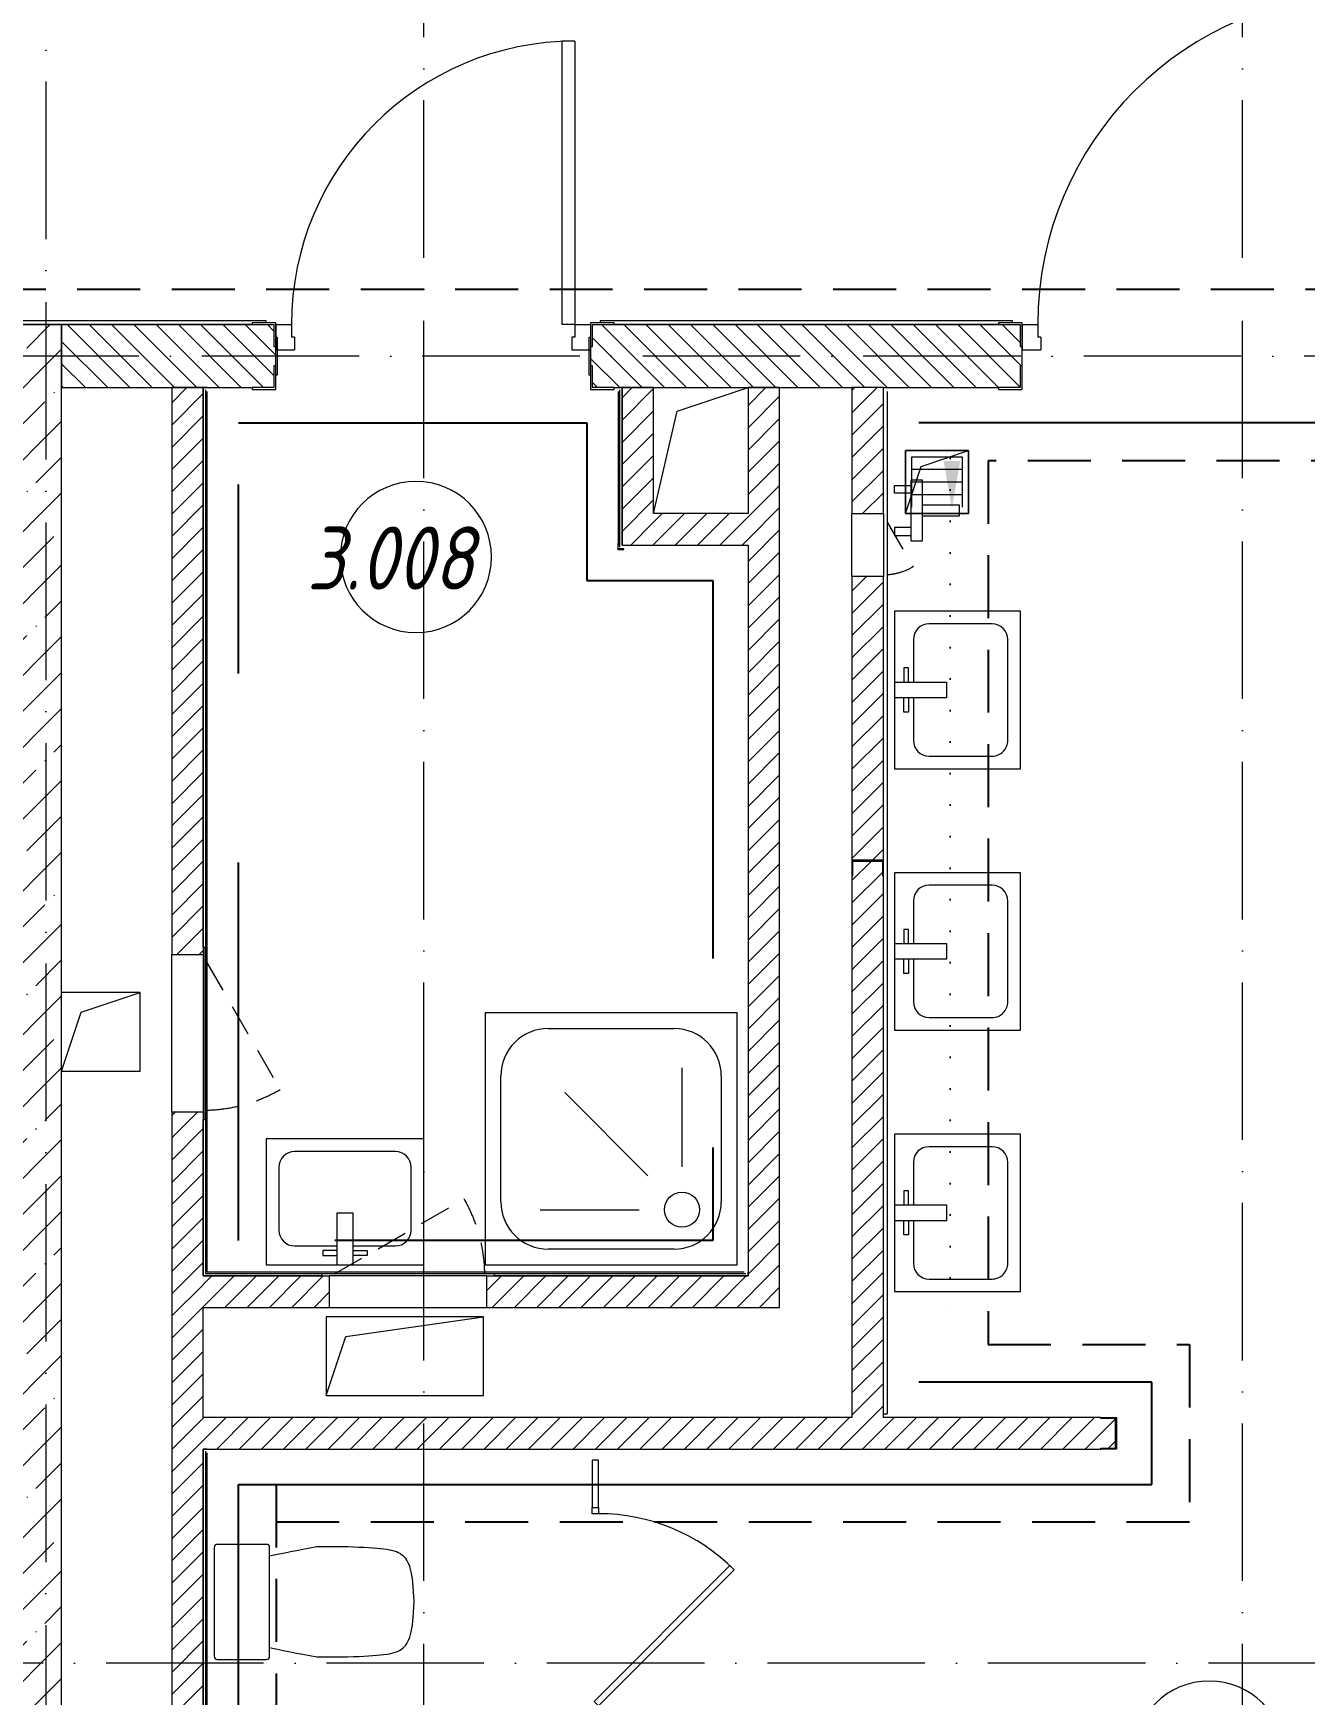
# Model space of a CAD drawing. Header units: millimetres. Extents: x -213536 to 1564669, y -45299 to 942238.
# Drawn here: x 444726 to 448764, y 505552 to 510827 of the extents above; entities that cross this region are included whole.
import ezdxf

# ---------------------------------------------------------------- set-up
doc = ezdxf.new("R2010")
doc.units = ezdxf.units.MM
for name, pattern in [('01 Штриховая _2 мм_', [300, 200, -100]), ('200_ШТРИХ_ш1п0_6_', [160, 100, -60]), ('50_200_ШТРИХ_1Т_ш5_п1_п1_', [700, 500, -100, 0, -100]), ('ADSK_Осевая', [3000, 1200, -600, 600, -600]), ('Пунктирная 1мм', [100, 0, -100]), ('Штриховая _2 мм - 1 мм_', [300, 200, -100])]:
    doc.linetypes.add(name, pattern=pattern)
for name, color, linetype, lineweight in [('0-1', 7, 'Continuous', 5), ('0-2', 7, 'Continuous', 9), ('3) ЖБ 4м', 3, 'Continuous', 30), ('Каркас_Импост', 7, 'Continuous', 13), ('Линии', 7, 'Continuous', 9), ('Марки помещений', 7, 'Continuous', 9), ('Обобщенные модели', 7, 'Continuous', 9), ('Общие ребра', 7, 'Continuous', 9), ('Окна', 7, 'Continuous', 9), ('Оси-2', 7, '50_200_ШТРИХ_1Т_ш5_п1_п1_', 9), ('Открывание в плане-2', 7, '200_ШТРИХ_ш1п0_6_', 9), ('Открывание-1', 7, 'Continuous', 9), ('Панель', 7, 'Continuous', 13), ('СТ-1_16', 7, '01 Штриховая _2 мм_', 90), ('Стены', 7, 'Continuous', 9), ('Стены-1', 7, 'Continuous', 13), ('Текстовые примечания', 7, 'Continuous', 9), ('Штриховка разреза-1', 7, 'Continuous', 9)]:
    doc.layers.add(name, color=color, linetype=linetype, lineweight=lineweight)
for name, color, linetype, lineweight, true_color in [('Каркас_Импост-2', 7, 'Continuous', 9, 0xaaaaaa), ('Открывание-2', 7, 'Continuous', 9, 0xaaaaaa), ('Панель-1', 7, 'Continuous', 9, 0xaaaaaa), ('Проем-1', 7, 'Continuous', 9, 0xaaaaaa), ('Сантехнические приборы-1', 7, 'Continuous', 9, 0xaaaaaa), ('СТ-11', 7, 'Continuous', 90, 0x800080), ('СТ-12', 4, 'Пунктирная 1мм', 90, 0x00ffff), ('СТ-1_1', 7, 'Штриховая _2 мм - 1 мм_', 90, 0x888888), ('СТ-8', 7, 'ADSK_Осевая', 90, 0x8080c0), ('Стены-2', 7, 'Continuous', 9, 0xaaaaaa)]:
    doc.layers.add(name, color=color, linetype=linetype, lineweight=lineweight, true_color=true_color)
doc.layers.get('0-2').off()
doc.styles.add('ISOCPEUR_I_6', font='isocpeui.ttf', dxfattribs={"width": 0.85, "height": 3.5})
pattern_1 = [(45, (0, 0), (-35.35534, 35.35534), [])]

# ---------------------------------------------------------------- blocks, each defined once
blk = doc.blocks.new('Ос 3 эт верх часть')
at = {"layer": 'Оси-2'}
for p, q in [((444766, 535177.6), (444766, 499613)), ((445966, 499613), (445966, 535177.6)), ((448566, 499613), (448566, 535177.6)), ((535374.3, 509802.4), (426847.2, 509802.4)), ((506366, 505652.4), (426847.2, 505652.4))]:
    blk.add_line(p, q, dxfattribs=at)
blk = doc.blocks.new('Дверь_СКБ_1Ст_Внутренняя_ШЕР - СОШ_Д-5_Дв_1000x2100h_ПУИ-28602694-АИ2_03_План отделки стен 3-го этажа _Часть 1_')
at = {"layer": 'Каркас_Импост'}
for p, q in [((-487.5, 100), (-487.5, 20)), ((-487.5, 100), (-437.5, 100)), ((-437.5, 100), (-437.5, 60)), ((-427.5, 60), (-437.5, 60)), ((-427.5, 60), (-427.5, 20)), ((452.5, 60), (452.5, 20)), ((462.5, 60), (452.5, 60)), ((462.5, 100), (462.5, 60)), ((462.5, 100), (512.5, 100)), ((512.5, 100), (512.5, 20)), ((-487.5, 20), (-427.5, 20)), ((452.5, 20), (512.5, 20))]:
    blk.add_line(p, q, dxfattribs=at)
at = {"layer": 'Открывание-1'}
blk.add_arc((462.5, 100), 900, 90, 180, dxfattribs=at)
at = {"layer": 'Панель'}
for p, q in [((462.5, 1000), (422.5, 1000)), ((422.5, 100), (422.5, 1000)), ((462.5, 1000), (462.5, 100)), ((462.5, 100), (422.5, 100))]:
    blk.add_line(p, q, dxfattribs=at)
blk = doc.blocks.new('Дверь_СКБ_1Ст_Внутренняя_ШЕР - СОШ_Д-12_Дв_1150x2100h_С_У учеников_ душевые-28640187-АИ2_03_План отделки стен 3-го этажа _Часть 1_')
at = {"layer": 'Каркас_Импост'}
for p, q in [((-562.5, 100), (-562.5, 20)), ((-562.5, 100), (-512.5, 100)), ((-512.5, 100), (-512.5, 60)), ((-502.5, 60), (-512.5, 60)), ((-502.5, 60), (-502.5, 20)), ((527.5, 60), (527.5, 20)), ((537.5, 60), (527.5, 60)), ((537.5, 100), (537.5, 60)), ((537.5, 100), (587.5, 100)), ((-562.5, 20), (-502.5, 20)), ((527.5, 20), (587.5, 20)), ((587.5, 31), (587.5, 20))]:
    blk.add_line(p, q, dxfattribs=at)
at = {"layer": 'Открывание-1'}
blk.add_arc((537.5, 100), 1050, 90, 180, dxfattribs=at)
at = {"layer": 'Панель'}
for p, q in [((537.5, 1150), (497.5, 1150)), ((497.5, 100), (497.5, 1150)), ((537.5, 1150), (537.5, 100)), ((537.5, 100), (497.5, 100))]:
    blk.add_line(p, q, dxfattribs=at)
blk = doc.blocks.new('DOR_ДУ_распашная__1Ст_Прямоугольная_ШЕР - Вн_650х2100h_Кабинки С_у-18405741-АИ2_03_План отделки стен 3-го этажа _Часть 1_')
at = {"layer": 'Каркас_Импост-2'}
for p, q in [((-325, 10), (-305, 10)), ((-305, 10), (-305, -10)), ((305, 10), (325, 10)), ((305, -10), (305, 10)), ((-305, -10), (-325, -10)), ((325, -10), (305, -10))]:
    blk.add_line(p, q, dxfattribs=at)
at = {"layer": 'Открывание-2'}
blk.add_arc((-305, -10), 610, 315, 0, dxfattribs=at)
at = {"layer": 'Панель-1'}
for p, q in [((-305, -10), (-290.9, 4.1)), ((-290.9, 4.1), (140.5, -427.2)), ((126.3, -441.3), (-305, -10)), ((140.5, -427.2), (126.3, -441.3))]:
    blk.add_line(p, q, dxfattribs=at)
at = {"layer": 'Проем-1'}
for p, q in [((-325, -10), (-325, 10)), ((325, 10), (325, -10))]:
    blk.add_line(p, q, dxfattribs=at)
blk = doc.blocks.new('SND_Унитаз_Santek_HEO - Santek HEO_ 365х635х785_ выпуск-прямой_ PN4_5_ Х-резьба НР DN15_ К-гл_кон_ П DN100-17949504-АИ2_03_План отделки стен 3-го этажа _Часть 1_')
at = {"layer": 'Сантехнические приборы-1'}
for p, q in [((-175, 423.4), (-175, 325.6)), ((175, 325.6), (175, 423.4)), ((-182.5, 165.8), (-182.5, 10)), ((172.5, 175.8), (-172.5, 175.8)), ((182.5, 10), (182.5, 165.8)), ((-172.5, 0), (172.5, 0))]:
    blk.add_line(p, q, dxfattribs=at)
for centre, start, end in [((-172.5, 165.8), 90, 180), ((172.5, 165.8), 0, 90), ((-172.5, 10), 180, 270), ((172.5, 10), 270, 0)]:
    blk.add_arc(centre, 10, start, end, dxfattribs=at)
for points, knots in [([(0, 634.5), (-96, 631.3), (-168.1, 609.5), (-169.2, 526.5), (-175, 423.4)], [-0.5440111, -0.5440111, -0.5440111, -0.5440111, -0.2757876, 0, 0, 0, 0]), ([(175, 423.4), (169.2, 526.5), (168.1, 609.5), (96, 631.3), (0, 634.5)], [-0.5440111, -0.5440111, -0.5440111, -0.5440111, -0.2682234, 0, 0, 0, 0])]:
    blk.add_open_spline(points, degree=3, knots=knots, dxfattribs=at)
for points in [[(-175, 325.6), (-163, 263.9), (-153.6, 214.5), (-145, 174.9)], [(145, 174.9), (153.6, 214.5), (163, 263.9), (175, 325.6)]]:
    blk.add_open_spline(points, degree=3, dxfattribs=at)
blk = doc.blocks.new('154_Стойка_СКБ_Уголок - СМ-2180_200-28268025-АИ2_03_План отделки стен 3-го этажа _Часть 1_')
at = {"layer": 'Обобщенные модели'}
for p, q in [((125, 156), (125, 81)), ((200, 156), (125, 156)), ((131, 81), (131, 150)), ((131, 150), (200, 150)), ((200, 150), (200, 156)), ((125, 81), (131, 81)), ((131, 19), (125, 19)), ((125, 19), (125, -56)), ((131, -50), (131, 19)), ((200, -50), (131, -50)), ((200, -56), (200, -50)), ((125, -56), (200, -56))]:
    blk.add_line(p, q, dxfattribs=at)
blk = doc.blocks.new('Стойка_Влож_Полоса боковая - Полоса-28213942-АИ2_03_План отделки стен 3-го этажа _Часть 1_')
at = {"layer": 'Обобщенные модели'}
for p, q in [((-5, 60), (0, 60)), ((-5, -60), (-5, 60)), ((0, 31), (0, -31)), ((0, -60), (-5, -60))]:
    blk.add_line(p, q, dxfattribs=at)
blk = doc.blocks.new('АР_Перемычка - АР_Перемычка-28640224-АИ2_03_План отделки стен 3-го этажа _Часть 1_')
at = {"layer": 'Обобщенные модели'}
blk.add_line((-250, -100), (-242, -100), dxfattribs=at)
blk = doc.blocks.new('154_Фахверк_СКБ_Швеллер - Тип_100_3960-28336563-АИ2_03_План отделки стен 3-го этажа _Часть 1_')
at = {"layer": 'Обобщенные модели'}
for p, q in [((125, 50), (175, 50)), ((125, -50), (125, 50)), ((128, 47), (128, -47)), ((175, 47), (128, 47)), ((175, 50), (175, 47)), ((175, -50), (125, -50)), ((128, -47), (175, -47)), ((175, -47), (175, -50))]:
    blk.add_line(p, q, dxfattribs=at)
blk = doc.blocks.new('154_Фахверк_СКБ_Швеллер - Тип_100_3960-28737914-АИ2_03_План отделки стен 3-го этажа _Часть 1_')
at = {"layer": 'Обобщенные модели'}
for p, q in [((175, 50), (125, 50)), ((125, 50), (125, -50)), ((128, 47), (175, 47)), ((128, -47), (128, 47)), ((175, 47), (175, 50)), ((125, -50), (175, -50)), ((175, -47), (128, -47)), ((175, -50), (175, -47))]:
    blk.add_line(p, q, dxfattribs=at)
blk = doc.blocks.new('SND_2D_Раковина1 - 400х300-18442872-АИ2_03_План отделки стен 3-го этажа _Часть 1_')
at = {"layer": 'Сантехнические приборы-1'}
for p, q in [((-250, 220), (-250, -180)), ((250, 220), (-250, 220)), ((250, -180), (250, 220)), ((160, 180), (-160, 180)), ((-210, 130), (-210, -70)), ((210, -70), (210, 130)), ((-25, -180), (-25, -15)), ((-25, -15), (25, -15)), ((25, -15), (25, -180)), ((-160, -120), (-25, -120)), ((-70, -135), (-70, -150)), ((-25, -135), (-70, -135)), ((-70, -150), (-25, -150)), ((25, -120), (160, -120)), ((25, -135), (70, -135)), ((70, -150), (25, -150)), ((70, -135), (70, -150)), ((-250, -180), (250, -180))]:
    blk.add_line(p, q, dxfattribs=at)
for centre, start, end in [((-160, 130), 90, 180), ((160, 130), 360, 90), ((-160, -70), 180, 270), ((160, -70), 270, 360)]:
    blk.add_arc(centre, 50, start, end, dxfattribs=at)
blk = doc.blocks.new('SND_2D_Душ - Прямоугольный 800x800-18405747-АИ2_03_План отделки стен 3-го этажа _Часть 1_')
at = {"layer": 'Сантехнические приборы-1'}
for p, q in [((0, 0), (0, -800)), ((800, 0), (0, 0)), ((800, -350), (800, 0)), ((200, -50), (600, -50)), ((50, -600), (50, -200)), ((625, -175), (310.9, -175)), ((750, -200), (750, -350)), ((175, -625), (175, -310.9)), ((546.9, -546.9), (282.8, -282.8)), ((750, -350), (750, -600)), ((800, -800), (800, -350)), ((350, -750), (200, -750)), ((600, -750), (350, -750)), ((0, -800), (350, -800)), ((350, -800), (800, -800))]:
    blk.add_line(p, q, dxfattribs=at)
blk.add_circle((175, -175), 55.8, dxfattribs=at)
for centre, start, end in [((200, -200), 90, 180), ((600, -200), 360, 90), ((200, -600), 180, 270), ((600, -600), 270, 0)]:
    blk.add_arc(centre, 150, start, end, dxfattribs=at)
blk = doc.blocks.new('AR_Отверстие Ниша - Лючок-32402626-АИ2_03_План отделки стен 3-го этажа _Часть 1_')
at = {"layer": 'Окна'}
for p, q in [((-100, 50), (100, 50)), ((-100, -50), (-100, 50)), ((100, 50), (100, -50)), ((100, -50), (-100, -50))]:
    blk.add_line(p, q, dxfattribs=at)
blk = doc.blocks.new('Л_Общий_Лючок - Лючок-29753268-АИ2_03_План отделки стен 3-го этажа _Часть 1_')
at = {"layer": 'Открывание в плане-2'}
blk.add_line((173.2, -12), (31.2, -94), dxfattribs=at)
blk.add_arc((194, 0), 188, 183.6993, 210, dxfattribs=at)
blk = doc.blocks.new('AR_Отверстие Ниша - Лючок-32402650-АИ2_03_План отделки стен 3-го этажа _Часть 1_')
at = {"layer": 'Окна'}
for p, q in [((250, 50), (-250, 50)), ((-250, 50), (-250, -50)), ((250, -50), (250, 50)), ((-250, -50), (250, -50))]:
    blk.add_line(p, q, dxfattribs=at)
blk = doc.blocks.new('Л_Общий_Лючок - Лючок-29684560-АИ2_03_План отделки стен 3-го этажа _Часть 1_')
at = {"layer": 'Окна'}
for p, q in [((524, 6), (-24, 6)), ((-24, 6), (-24, 0)), ((-24, 0), (0, 0)), ((500, 0), (524, 0)), ((524, 6), (524, 0))]:
    blk.add_line(p, q, dxfattribs=at)
at = {"layer": 'Открывание в плане-2'}
blk.add_line((16.4, 6), (428.6, 244), dxfattribs=at)
blk.add_arc((6, 0), 488, 0.708, 30, dxfattribs=at)
blk = doc.blocks.new('AR_Отверстие Ниша - Лючок-32402598-АИ2_03_План отделки стен 3-го этажа _Часть 1_')
at = {"layer": 'Окна'}
for p, q in [((-250, 50), (250, 50)), ((-250, -50), (-250, 50)), ((250, 50), (250, -50)), ((250, -50), (-250, -50))]:
    blk.add_line(p, q, dxfattribs=at)
blk = doc.blocks.new('Л_Общий_Лючок - Лючок-29741473-АИ2_03_План отделки стен 3-го этажа _Часть 1_')
at = {"layer": 'Окна'}
for p, q in [((-24, 0), (-24, -6)), ((0, 0), (-24, 0)), ((524, 0), (500, 0)), ((524, 0), (524, -6)), ((-24, -6), (524, -6))]:
    blk.add_line(p, q, dxfattribs=at)
at = {"layer": 'Открывание в плане-2'}
blk.add_line((473.2, -12), (71.4, -244), dxfattribs=at)
blk.add_arc((494, 0), 488, 181.4161, 210, dxfattribs=at)
blk = doc.blocks.new('AR_Отверстие прямоугольное _в плите_ - AR_Отверстие прямоугольное _в плите_-30458064-АИ2_03_План отделки стен 3-го этажа _Часть 1_')
at = {"layer": 'Обобщенные модели'}
for p, q in [((125, 125), (-125, 125)), ((-62.5, 62.5), (125, 125)), ((125, -125), (125, 125)), ((-125, -125), (-62.5, 62.5)), ((-125, -125), (125, -125))]:
    blk.add_line(p, q, dxfattribs=at)
blk = doc.blocks.new('AR_Отверстие прямоугольное _в плите_ - AR_Отверстие прямоугольное _в плите_-30459257-АИ2_03_План отделки стен 3-го этажа _Часть 1_')
at = {"layer": 'Обобщенные модели'}
for p, q in [((250, 125), (-250, 125)), ((-250, 125), (-250, -125)), ((-187.5, 62.5), (250, 125)), ((250, -125), (250, 125)), ((-250, -125), (-187.5, 62.5)), ((-250, -125), (250, -125))]:
    blk.add_line(p, q, dxfattribs=at)
blk = doc.blocks.new('AR_Отверстие прямоугольное _в плите_ - AR_Отверстие прямоугольное _в плите_-30459207-АИ2_03_План отделки стен 3-го этажа _Часть 1_')
at = {"layer": 'Обобщенные модели'}
for p, q in [((100, 100), (-100, 100)), ((-100, 100), (-100, -100)), ((-50, 50), (100, 100)), ((100, -100), (100, 100)), ((-100, -100), (-50, 50)), ((-100, -100), (100, -100))]:
    blk.add_line(p, q, dxfattribs=at)
blk = doc.blocks.new('AR_Отверстие прямоугольное _в плите_ - AR_Отверстие прямоугольное _в плите_-30552629-АИ2_03_План отделки стен 3-го этажа _Часть 1_')
at = {"layer": 'Обобщенные модели'}
for p, q in [((-75, 125), (150, 200)), ((-150, -200), (-75, 125))]:
    blk.add_line(p, q, dxfattribs=at)
blk = doc.blocks.new('АИ_2D_Кран настенный для ванны с душем - 2D_Кран настенный для ванны с душем-24839423-АИ2_03_План отделки стен 3-го этажа _Часть 1_')
at = {"layer": 'Сантехнические приборы-1'}
for p, q in [((-54.5, 0), (-79.1, 0)), ((-79.1, 0), (-79.1, -52.5)), ((-54.5, -52.5), (-54.5, 0)), ((54.5, -52.5), (54.5, 0)), ((54.5, 0), (79.1, 0)), ((79.1, 0), (79.1, -52.5)), ((-97.5, -87.5), (-97.5, -52.5)), ((-97.5, -52.5), (97.5, -52.5)), ((97.5, -52.5), (97.5, -87.5)), ((97.5, -87.5), (-97.5, -87.5)), ((-18.1, -205.8), (-18.1, -87.5)), ((18.1, -87.5), (18.1, -205.8)), ((18.1, -205.8), (-18.1, -205.8))]:
    blk.add_line(p, q, dxfattribs=at)
blk = doc.blocks.new('0125-Р-ОО-Ш2-АР-о_23_10_2024_rvt-1-АИ2_03_План отделки стен 3-го этажа _Часть 1_')
at = {"layer": 'Штриховка разреза-1'}
h = blk.add_hatch(dxfattribs=at)
h.set_pattern_fill('FP_2', color=256, style=0, pattern_type=2)
h.set_pattern_definition([(45, (0, 0), (-114.04925, 114.04925), []), (45, (114.05, 0), (-114.04925, 114.04925), [201.612, -40.322, 3.353, -36.97])])
h.paths.add_polyline_path([(15400, 57500), (15650, 57500), (15650, 65000), (15400, 65000), (15400, 58319.5)], flags=0)
h = blk.add_hatch(dxfattribs=at)
h.set_pattern_fill('FP_1', color=256, style=0, pattern_type=2)
h.set_pattern_definition([(135, (0, 0), (-35.35534, -35.35534), [])])
h.paths.add_polyline_path([(20050, 64800), (20050, 65000), (19856, 65000), (19856, 64931), (19850, 64931), (19850, 64869), (19856, 64869), (19856, 64800), (19925, 64800)], flags=0)
h.paths.add_polyline_path([(18192.5, 64800), (18694, 64800), (18694, 64869), (18700, 64869), (18700, 64931), (18694, 64931), (18694, 65000), (17336, 65000), (17336, 64931), (17330, 64931), (17330, 64869), (17336, 64869), (17336, 64800), (18160, 64800)], flags=0)
h.paths.add_polyline_path([(16308.2, 64800), (16324, 64800), (16324, 64869), (16330, 64869), (16330, 64931), (16324, 64931), (16324, 65000), (15650, 65000), (15650, 64800), (16255, 64800)], flags=0)
h = blk.add_hatch(dxfattribs=at)
h.set_pattern_fill('FP_38', color=256, style=0, pattern_type=2)
h.set_pattern_definition(pattern_1)
h.paths.add_polyline_path([(16100, 57250), (16099, 57860), (16000, 57860), (16000, 57250)], flags=0)
h.paths.add_polyline_path([(16000, 58260), (16100, 58260), (16100, 59280), (16097, 59280), (16097, 59327), (16003, 59327), (16003, 59280), (16000, 59280), (16000, 58319.5)], flags=0)
h.paths.add_polyline_path([(16097, 59330), (16100, 59330), (16099, 59820), (16000, 59820), (16000, 59330), (16068.6, 59330)], flags=0)
h.paths.add_polyline_path([(16076, 60120), (16100, 60120), (16099, 62500), (16000, 62500), (16000, 60120)], flags=0)
h.paths.add_polyline_path([(16100, 63000), (16100, 64800), (16000, 64800), (16000, 63000), (16099, 63000)], flags=0)
h = blk.add_hatch(dxfattribs=at)
h.set_pattern_fill('FP_38', color=256, style=0, pattern_type=2)
h.set_pattern_definition(pattern_1)
h.paths.add_polyline_path([(17530, 64300), (17530, 64800), (17430, 64800), (17430, 64300)], flags=0)
h = blk.add_hatch(dxfattribs=at)
h.set_pattern_fill('FP_38', color=256, style=0, pattern_type=2)
h.set_pattern_definition(pattern_1)
h.paths.add_polyline_path([(17930, 61980), (17930, 64800), (17830, 64800), (17830, 61980)], flags=0)
h = blk.add_hatch(dxfattribs=at)
h.set_pattern_fill('FP_38', color=256, style=0, pattern_type=2)
h.set_pattern_definition(pattern_1)
h.paths.add_polyline_path([(18192.5, 61530), (18260, 61530), (18260, 63250), (18257, 63250), (18257, 63297), (18163, 63297), (18163, 63250), (18160, 63250), (18160, 61530)], flags=0)
h.paths.add_polyline_path([(18257, 63300), (18260, 63300), (18260, 64200), (18160, 64200), (18160, 63300), (18192.5, 63300)], flags=0)
h.paths.add_polyline_path([(18260, 64400), (18260, 64800), (18160, 64800), (18160, 64400), (18192.5, 64400)], flags=0)
h = blk.add_hatch(dxfattribs=at)
h.set_pattern_fill('FP_38', color=256, style=0, pattern_type=2)
h.set_pattern_definition(pattern_1)
h.paths.add_polyline_path([(17830, 64300), (17830, 64400), (17530, 64400), (17530, 64300)], flags=0)
h = blk.add_hatch(dxfattribs=at)
h.set_pattern_fill('FP_38', color=256, style=0, pattern_type=2)
h.set_pattern_definition(pattern_1)
h.paths.add_polyline_path([(16100, 61880), (16500, 61880), (16500, 61980), (16100, 61980)], flags=0)
h.paths.add_polyline_path([(17000, 61880), (17930, 61880), (17930, 61980), (17000, 61979), (17000, 61956)], flags=0)
h = blk.add_hatch(dxfattribs=at)
h.set_pattern_fill('FP_38', color=256, style=0, pattern_type=2)
h.set_pattern_definition(pattern_1)
h.paths.add_polyline_path([(16308.2, 61430), (18950, 61430), (18950, 61433), (18997, 61433), (18997, 61527), (18950, 61527), (18950, 61530), (16100, 61530), (16100, 61430)], flags=0)
at = {"layer": 'Линии'}
for p, q in [((18330, 64600), (18530, 64600)), ((18330, 64400), (18330, 64600)), ((18350, 64580), (18510, 64580)), ((18350, 64420), (18350, 64580)), ((18510, 64580), (18510, 64420)), ((18530, 64600), (18530, 64400)), ((18510, 64540), (18350, 64540)), ((18510, 64500), (18350, 64500)), ((18510, 64460), (18350, 64460)), ((18530, 64400), (18330, 64400))]:
    blk.add_line(p, q, dxfattribs=at)
at = {"layer": 'Общие ребра'}
blk.add_line((18260, 64800), (18160, 64800), dxfattribs=at)
at = {"layer": 'Стены-1'}
for p, q in [((15650, 65000), (15400, 65000)), ((16255, 65000), (15650, 65000)), ((15650, 65000), (15650, 64800)), ((15650, 57500), (15650, 65000)), ((18625, 65000), (17405, 65000)), ((18700, 64869), (18700, 64931)), ((15650, 64800), (16255, 64800)), ((16000, 64800), (16000, 63000)), ((16100, 64800), (16000, 64800)), ((16100, 63024), (16100, 64800)), ((17405, 64800), (18160, 64800)), ((17430, 64800), (17430, 64300)), ((17530, 64800), (17430, 64800)), ((17530, 64400), (17530, 64800)), ((17830, 64800), (17830, 64400)), ((17930, 64800), (17830, 64800)), ((17930, 61980), (17930, 64800)), ((18160, 64800), (18160, 64400)), ((18260, 64788), (18260, 64800)), ((18260, 64800), (18625, 64800)), ((17830, 64400), (17530, 64400)), ((17430, 64300), (17530, 64300)), ((17530, 64300), (17830, 64300)), ((17830, 64300), (17830, 61980)), ((18160, 64200), (18160, 63300)), ((18160, 63250), (18160, 61530)), ((16000, 62500), (16000, 60120)), ((16100, 61980), (16100, 62476)), ((16476, 61980), (16100, 61980)), ((17830, 61980), (17024, 61980)), ((17930, 61880), (17930, 61980)), ((16100, 61530), (16100, 61880)), ((16100, 61880), (16500, 61880)), ((17000, 61880), (17930, 61880)), ((18160, 61530), (16100, 61530)), ((18260, 61530), (18260, 61542)), ((18950, 61530), (18260, 61530)), ((16100, 60144), (16100, 61430)), ((16100, 61430), (18950, 61430))]:
    blk.add_line(p, q, dxfattribs=at)
at = {"layer": 'Стены-2'}
for p, q in [((17355, 61395), (17335, 61395)), ((17335, 61395), (17335, 61245)), ((17355, 61245), (17355, 61395))]:
    blk.add_line(p, q, dxfattribs=at)
at = {"layer": '0-2'}
for name, p in [('Дверь_СКБ_1Ст_Внутренняя_ШЕР - СОШ_Д-12_Дв_1150x2100h_С_У учеников_ душевые-28640187-АИ2_03_План отделки стен 3-го этажа _Часть 1_', (19262.5, 64900)), ('Дверь_СКБ_1Ст_Внутренняя_ШЕР - СОШ_Д-5_Дв_1000x2100h_ПУИ-28602694-АИ2_03_План отделки стен 3-го этажа _Часть 1_', (16817.5, 64900)), ('154_Стойка_СКБ_Уголок - СМ-2180_200-28268025-АИ2_03_План отделки стен 3-го этажа _Часть 1_', (17205, 64850)), ('Стойка_Влож_Полоса боковая - Полоса-28213942-АИ2_03_План отделки стен 3-го этажа _Часть 1_', (17330, 64900)), ('AR_Отверстие прямоугольное _в плите_ - AR_Отверстие прямоугольное _в плите_-30552629-АИ2_03_План отделки стен 3-го этажа _Часть 1_', (17680, 64600)), ('АР_Перемычка - АР_Перемычка-28640224-АИ2_03_План отделки стен 3-го этажа _Часть 1_', (18700, 64900)), ('AR_Отверстие прямоугольное _в плите_ - AR_Отверстие прямоугольное _в плите_-30459207-АИ2_03_План отделки стен 3-го этажа _Часть 1_', (18430, 64500)), ('AR_Отверстие прямоугольное _в плите_ - AR_Отверстие прямоугольное _в плите_-30458064-АИ2_03_План отделки стен 3-го этажа _Часть 1_', (15775, 62755)), ('SND_2D_Раковина1 - 400х300-18442872-АИ2_03_План отделки стен 3-го этажа _Часть 1_', (16550, 62195)), ('Л_Общий_Лючок - Лючок-29684560-АИ2_03_План отделки стен 3-го этажа _Часть 1_', (16500, 61980)), ('AR_Отверстие прямоугольное _в плите_ - AR_Отверстие прямоугольное _в плите_-30459257-АИ2_03_План отделки стен 3-го этажа _Часть 1_', (16740, 61725))]:
    blk.add_blockref(name, p, dxfattribs=at)
for name, p, rotation in [('154_Стойка_СКБ_Уголок - СМ-2180_200-28268025-АИ2_03_План отделки стен 3-го этажа _Часть 1_', (16455, 64950), 180), ('154_Стойка_СКБ_Уголок - СМ-2180_200-28268025-АИ2_03_План отделки стен 3-го этажа _Часть 1_', (18825, 64950), 180), ('Стойка_Влож_Полоса боковая - Полоса-28213942-АИ2_03_План отделки стен 3-го этажа _Часть 1_', (16330, 64900), 180), ('АИ_2D_Кран настенный для ванны с душем - 2D_Кран настенный для ванны с душем-24839423-АИ2_03_План отделки стен 3-го этажа _Часть 1_', (18295, 64410), 89.99999999999805), ('AR_Отверстие Ниша - Лючок-32402626-АИ2_03_План отделки стен 3-го этажа _Часть 1_', (18210, 64300), 270.0000000000001), ('Л_Общий_Лючок - Лючок-29753268-АИ2_03_План отделки стен 3-го этажа _Часть 1_', (18260, 64200), 90.0000000000001), ('SND_2D_Раковина1 - 400х300-18442872-АИ2_03_План отделки стен 3-го этажа _Часть 1_', (18475, 63840), 270.0000000000002), ('154_Фахверк_СКБ_Швеллер - Тип_100_3960-28737914-АИ2_03_План отделки стен 3-го этажа _Часть 1_', (18210, 63425), 270.0000000000001), ('SND_2D_Раковина1 - 400х300-18442872-АИ2_03_План отделки стен 3-го этажа _Часть 1_', (18475, 63010), 270.0000000000002), ('AR_Отверстие Ниша - Лючок-32402598-АИ2_03_План отделки стен 3-го этажа _Часть 1_', (16050, 62750), 270.0000000000001), ('Л_Общий_Лючок - Лючок-29741473-АИ2_03_План отделки стен 3-го этажа _Часть 1_', (16100, 62500), 90.0000000000001), ('SND_2D_Душ - Прямоугольный 800x800-18405747-АИ2_03_План отделки стен 3-го этажа _Часть 1_', (17795, 62015), 180), ('SND_2D_Раковина1 - 400х300-18442872-АИ2_03_План отделки стен 3-го этажа _Часть 1_', (18475, 62180), 270.0000000000002), ('AR_Отверстие Ниша - Лючок-32402650-АИ2_03_План отделки стен 3-го этажа _Часть 1_', (16750, 61930), 180), ('154_Фахверк_СКБ_Швеллер - Тип_100_3960-28336563-АИ2_03_План отделки стен 3-го этажа _Часть 1_', (19125, 61480), 180), ('DOR_ДУ_распашная__1Ст_Прямоугольная_ШЕР - Вн_650х2100h_Кабинки С_у-18405741-АИ2_03_План отделки стен 3-го этажа _Часть 1_', (17345, 60920), 90.00000000000007), ('SND_Унитаз_Santek_HEO - Santek HEO_ 365х635х785_ выпуск-прямой_ PN4_5_ Х-резьба НР DN15_ К-гл_кон_ П DN100-17949504-АИ2_03_План отделки стен 3-го этажа _Часть 1_', (16135, 60945), 270.0000000000002)]:
    blk.add_blockref(name, p, dxfattribs=dict(at, rotation=rotation))
blk = doc.blocks.new('101_Уголок настенный вертикальный_Металл-ПМЮ-02_ - Металл-ПМЮ-02-20274229-АИ2_03_План отделки стен 3-го этажа _Часть 1_')
at = {"layer": 'Обобщенные модели'}
for p, q in [((145, 8), (125, 8)), ((125, 8), (125, -12)), ((127, -12), (127, 6)), ((127, 6), (145, 6)), ((145, 6), (145, 8)), ((125, -12), (127, -12))]:
    blk.add_line(p, q, dxfattribs=at)
blk = doc.blocks.new('AI_Марка_Помещение_х1__Общий_E___ISO-2_1K_ - Номер-16210215-АИ2_03_План отделки стен 3-го этажа _Часть 1_')
at = {"layer": 'Марки помещений'}
for start, end in [(360, 180), (180, 360)]:
    blk.add_arc((0.039, 0.312), 2.4, start, end, dxfattribs=at)
blk = doc.blocks.new('3этВверх')
at = {"layer": 'Текстовые примечания'}
blk.add_hatch(color=256, dxfattribs=at).paths.add_polyline_path([(447643.3, 509319.7), (447669.8, 509469.7), (447616.9, 509469.7)], flags=0)
at = {"layer": 'Общие ребра'}
for p, q in [((445273, 509695.4), (445273, 506889.4)), ((446589, 509195.4), (446589, 509695.4)), ((445273, 506889.4), (446989, 506889.4)), ((445273, 506325.4), (445273, 502164.4))]:
    blk.add_line(p, q, dxfattribs=at)
at = {"layer": 'СТ-11', "lineweight": 25}
for p, q in [((449104, 509590.4), (447538, 509590.4)), ((448278, 506544.4), (447538, 506544.4)), ((448278, 506220.4), (448278, 506544.4)), ((445378, 502264.4), (445378, 506220.4)), ((445378, 506220.4), (448278, 506220.4))]:
    blk.add_line(p, q, dxfattribs=at)
at = {"layer": 'СТ-12', "lineweight": 25}
blk.add_line((447638, 509478.4), (447638, 506678.4), dxfattribs=at)
at = {"layer": 'СТ-1_1', "lineweight": 25}
blk.add_line((444566, 510014.4), (452604, 510014.4), dxfattribs=at)
at = {"layer": 'СТ-1_16', "lineweight": 25}
for p, q in [((448984, 509470.4), (447758, 509470.4)), ((447758, 509470.4), (447758, 506664.4)), ((447758, 506664.4), (448398, 506664.4)), ((448398, 506664.4), (448398, 506100.4)), ((445498, 506220.4), (445498, 502264.4)), ((448398, 506100.4), (445498, 506100.4))]:
    blk.add_line(p, q, dxfattribs=at)
at = {"layer": 'СТ-8', "lineweight": 25}
for p, q in [((445378, 506994.4), (445378, 509590.4)), ((445378, 509590.4), (446484, 509590.4)), ((446484, 509590.4), (446484, 509090.4)), ((446484, 509090.4), (446884, 509090.4)), ((446884, 509090.4), (446884, 506994.4)), ((446884, 506994.4), (445378, 506994.4))]:
    blk.add_line(p, q, dxfattribs=at)
at = {"layer": 'Стены'}
for p, q in [((447426, 509302.4), (447426, 509690.4)), ((447438, 509690.4), (447438, 506444.4)), ((447426, 508202.4), (447426, 509102.4)), ((447426, 506444.4), (447426, 508152.4)), ((447426, 506444.4), (447438, 506444.4))]:
    blk.add_line(p, q, dxfattribs=at)
at = {"layer": 'Стены-1'}
for p, q in [((445466, 509914.4), (444396, 509914.4)), ((444396, 509902.4), (445421, 509902.4)), ((445466, 509908.4), (445466, 509914.4)), ((447836, 509914.4), (446526, 509914.4)), ((446526, 509914.4), (446526, 509908.4)), ((446571, 509902.4), (447791, 509902.4)), ((447836, 509908.4), (447836, 509914.4)), ((445278, 509702.4), (445266, 509702.4)), ((445266, 509702.4), (445266, 507926.4)), ((445278, 506894.4), (445278, 509690.4)), ((446596, 509702.4), (446584, 509702.4)), ((446584, 509690.4), (446584, 509202.4)), ((446596, 509202.4), (446596, 509702.4)), ((445266, 507378.4), (445266, 506882.4)), ((445266, 506882.4), (445642, 506882.4)), ((446984, 506894.4), (445278, 506894.4)), ((446190, 506882.4), (446996, 506882.4)), ((446996, 506882.4), (446996, 506894.4)), ((445278, 506332.4), (445266, 506332.4)), ((445266, 506332.4), (445266, 505046.4)), ((445278, 502164.4), (445278, 506320.4))]:
    blk.add_line(p, q, dxfattribs=at)
at = {"layer": '0-1'}
blk.add_blockref('0125-Р-ОО-Ш2-АР-о_23_10_2024_rvt-1-АИ2_03_План отделки стен 3-го этажа _Часть 1_', (429166, 444902.4), dxfattribs=at)
at = {"layer": 'Марки помещений', "xscale": 99.99999999999993, "yscale": 99.99999999999993, "zscale": 99.99999999999993}
for p in [(445937.4, 509133.4), (448456.6, 505324.8)]:
    blk.add_blockref('AI_Марка_Помещение_х1__Общий_E___ISO-2_1K_ - Номер-16210215-АИ2_03_План отделки стен 3-го этажа _Часть 1_', p, dxfattribs=at)
at = {"layer": 'Обобщенные модели', "rotation": 90}
blk.add_blockref('101_Уголок настенный вертикальный_Металл-ПМЮ-02_ - Металл-ПМЮ-02-20274229-АИ2_03_План отделки стен 3-го этажа _Часть 1_', (446590, 509063.4), dxfattribs=at)
at = {"layer": 'Марки помещений', "insert": (445594.8, 509261.2), "char_height": 200, "width": 785.654, "attachment_point": 1, "style": 'ISOCPEUR_I_6'}
blk.add_mtext('3.008', dxfattribs=at)

msp = doc.modelspace()

# ---------------------------------------------------------------- block references
at = {"color": 5, "lineweight": 30}
msp.add_blockref('Ос 3 эт верх часть', (0, 0), dxfattribs=at)
at = {"layer": '3) ЖБ 4м'}
msp.add_blockref('3этВверх', (0, 0), dxfattribs=at)

doc.saveas('drawing.dxf')
